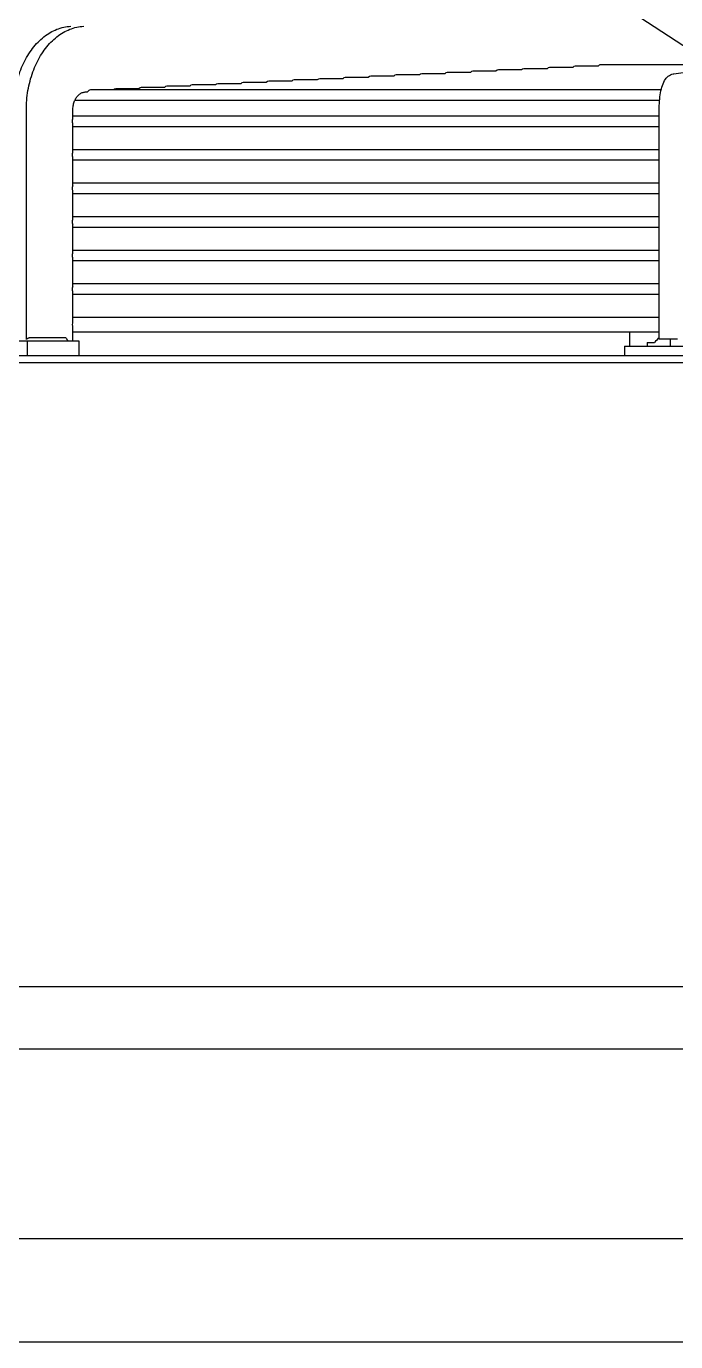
# Model space of a CAD drawing. Header units: millimetres. Extents: x 17046 to 32328, y 18593 to 29476.
# Drawn here: x 17486.25 to 17493.24, y 18973.5 to 18987.69 of the extents above; entities that cross this region are included whole.
import ezdxf

# ---------------------------------------------------------------- set-up
doc = ezdxf.new("R2010")
doc.units = ezdxf.units.MM
doc.header["$LTSCALE"] = 5
doc.layers.add('UNIT', color=6, linetype='Continuous')
doc.styles.add('SUBMITTAL', font='romans.shx', dxfattribs={"width": 0.75})
doc.dimstyles.new('SUBMITTAL', dxfattribs={"dimtxt": 0.09375, "dimasz": 0.09375, "dimexe": 0.03125, "dimexo": 0.0625, "dimgap": 0.0625, "dimtad": 0, "dimdec": 4, "dimzin": 4, "dimdsep": 46, "dimlunit": 4, "dimtxsty": 'SUBMITTAL', "dimcen": 0.09375, "dimclre": 6, "dimadec": 0, "dimazin": 0, "dimtfac": 1, "dimtdec": 0, "dimtofl": 0, "dimtmove": 0, "dimatfit": 3, "dimfxl": 0, "dimfrac": 2, "dimtolj": 1, "dimtzin": 4, "dimarcsym": 0})

msp = doc.modelspace()

# ---------------------------------------------------------------- linework, layer by layer
at = {"layer": 'UNIT'}
for p, q in [((17492.7052, 18987.8889), (17493.6422, 18987.2749)), ((17493.2255, 18987.1783), (17495.2609, 18987.4529)), ((17491.5829, 18987.2196), (17491.3332, 18987.2196)), ((17491.8586, 18987.2331), (17491.6086, 18987.2331)), ((17492.1343, 18987.2466), (17491.8843, 18987.2466)), ((17492.4092, 18987.2601), (17492.16, 18987.2601)), ((17493.9416, 18987.2749), (17492.436, 18987.2749)), ((17488.5577, 18987.0712), (17488.3087, 18987.0712)), ((17488.8324, 18987.0847), (17488.5833, 18987.0847)), ((17489.1071, 18987.0982), (17488.858, 18987.0982)), ((17489.3819, 18987.1117), (17489.1328, 18987.1117)), ((17489.6568, 18987.1252), (17489.4076, 18987.1252)), ((17489.9317, 18987.1387), (17489.6824, 18987.1387)), ((17490.2067, 18987.1522), (17489.9574, 18987.1522)), ((17490.4817, 18987.1657), (17490.2323, 18987.1657)), ((17490.7569, 18987.1792), (17490.5074, 18987.1792)), ((17491.0321, 18987.1926), (17490.7826, 18987.1926)), ((17491.3075, 18987.2061), (17491.0578, 18987.2061)), ((17486.8814, 18986.9824), (17486.9058, 18986.9836)), ((17493.0882, 18987.0037), (17486.9359, 18987.0037)), ((17487.4593, 18987.0172), (17487.2104, 18987.0172)), ((17487.7339, 18987.0307), (17487.4849, 18987.0307)), ((17488.0084, 18987.0442), (17487.7595, 18987.0442)), ((17488.283, 18987.0577), (17488.034, 18987.0577)), ((17486.2458, 18984.3128), (17486.2458, 18986.7856)), ((17486.7469, 18986.6965), (17486.7469, 18986.7856)), ((17486.7696, 18986.8935), (17493.0713, 18986.8935)), ((17493.0664, 18984.3163), (17493.0664, 18986.7856)), ((17493.0664, 18986.7218), (17486.7469, 18986.7218)), ((17486.7469, 18986.3343), (17486.7469, 18986.6368)), ((17486.7469, 18986.6115), (17493.0664, 18986.6115)), ((17493.0664, 18986.3596), (17486.7469, 18986.3596)), ((17486.7469, 18985.9721), (17486.7469, 18986.2746)), ((17486.7469, 18986.2493), (17493.0664, 18986.2493)), ((17493.0664, 18985.9974), (17486.7469, 18985.9974)), ((17486.7469, 18985.6099), (17486.7469, 18985.9124)), ((17486.7469, 18985.8871), (17493.0664, 18985.8871)), ((17493.0664, 18985.6352), (17486.7469, 18985.6352)), ((17486.7469, 18985.2476), (17486.7469, 18985.5502)), ((17486.7469, 18985.5249), (17493.0664, 18985.5249)), ((17493.0664, 18985.2729), (17486.7469, 18985.2729)), ((17486.7469, 18984.8854), (17486.7469, 18985.188)), ((17486.7469, 18985.1627), (17493.0664, 18985.1627)), ((17493.0664, 18984.9107), (17486.7469, 18984.9107)), ((17486.7469, 18984.5074), (17486.7469, 18984.8258)), ((17486.7469, 18984.8005), (17493.0664, 18984.8005)), ((17493.0664, 18984.5485), (17486.7469, 18984.5485)), ((17486.7469, 18984.2966), (17486.7469, 18984.4362)), ((17486.7469, 18984.395), (17493.0664, 18984.395)), ((17492.7499, 18984.2395), (17492.7499, 18984.395)), ((17484.584, 18984.2966), (17486.8111, 18984.2966)), ((17486.2543, 18984.2966), (17486.2543, 18984.1391)), ((17486.6719, 18984.3294), (17486.2875, 18984.3294)), ((17486.8111, 18984.2966), (17486.8111, 18984.1391)), ((17492.6943, 18984.2395), (17501.9462, 18984.2395)), ((17492.6943, 18984.2395), (17492.6943, 18984.1391)), ((17492.9379, 18984.2789), (17493.0167, 18984.2789)), ((17492.9379, 18984.2789), (17492.9379, 18984.2395)), ((17493.2633, 18984.3163), (17493.0664, 18984.3163)), ((17493.1892, 18984.2395), (17493.1892, 18984.3163)), ((17480.4502, 18984.1391), (17514.1903, 18984.1391)), ((17514.1903, 18984.0604), (17480.4502, 18984.0604)), ((17515.273, 18977.3281), (17479.3675, 18977.3281)), ((17331.9452, 18976.6588), (17615.4393, 18976.6588)), ((17615.4393, 18974.6092), (17331.9452, 18974.6092)), ((17336.1952, 18973.4997), (17611.1893, 18973.4997))]:
    msp.add_line(p, q, dxfattribs=at)
msp.add_arc((17493.2037, 18984.1437), 0.2307, 126.49726, 144.15266, dxfattribs=at)
for centre, major_axis, ratio, start_param, end_param in [((17491.3332, 18987.1645), (0, -0.0551), 0.7109269, 3.1415422, 3.8564474), ((17491.6086, 18987.178), (0, -0.0551), 0.7112612, 3.1415352, 3.8564398), ((17491.8843, 18987.1915), (0, -0.0551), 0.7116416, 3.1415269, 3.8564308), ((17492.16, 18987.205), (0, -0.0551), 0.712077, 3.141517, 3.8564199), ((17492.436, 18987.2198), (0, -0.0551), 0.71258, 3.1415074, 3.8909101), ((17488.3087, 18987.0161), (0, -0.0551), 0.7089205, 3.1415765, 3.8564847), ((17488.5833, 18987.0296), (0, -0.0551), 0.7090275, 3.141575, 3.8564831), ((17488.858, 18987.0431), (0, -0.0551), 0.7091442, 3.1415734, 3.8564813), ((17489.1328, 18987.0566), (0, -0.0551), 0.7092719, 3.1415715, 3.8564792), ((17489.4076, 18987.07), (0, -0.0551), 0.7094121, 3.1415694, 3.8564769), ((17489.6824, 18987.0835), (0, -0.0551), 0.7095663, 3.1415669, 3.8564743), ((17489.9574, 18987.097), (0, -0.0551), 0.7097366, 3.1415642, 3.8564713), ((17490.2323, 18987.1105), (0, -0.0551), 0.7099252, 3.141561, 3.8564678), ((17490.5074, 18987.124), (0, -0.0551), 0.7101349, 3.1415573, 3.8564638), ((17490.7826, 18987.1375), (0, -0.0551), 0.710369, 3.141553, 3.8564592), ((17491.0578, 18987.151), (0, -0.0551), 0.7106314, 3.1415481, 3.8564538), ((17486.9359, 18986.9486), (0, -0.0551), 0.7084995, 3.1415818, 4.0233013), ((17487.2104, 18986.9621), (0, -0.0551), 0.708571, 3.141581, 3.8564896), ((17487.4849, 18986.9756), (0, -0.0551), 0.7086482, 3.14158, 3.8564885), ((17487.7595, 18986.9891), (0, -0.0551), 0.7087318, 3.141579, 3.8564874), ((17488.034, 18987.0026), (0, -0.0551), 0.7088222, 3.1415778, 3.8564861), ((17487.6679, 18985.7052), (0, -1.969), 0.7071068, 5.4860047, 5.5095695)]:
    msp.add_ellipse(centre, major_axis=major_axis, ratio=ratio, start_param=start_param, end_param=end_param, dxfattribs=at)
for points, knots in [([(17486.1066, 18986.7856), (17486.1066, 18986.8212), (17486.1081, 18986.8571), (17486.1111, 18986.8925), (17486.114, 18986.9279), (17486.1185, 18986.9629), (17486.1244, 18986.9976), (17486.1303, 18987.0322), (17486.1377, 18987.0666), (17486.1464, 18987.1001), (17486.1552, 18987.1335), (17486.1653, 18987.166), (17486.1768, 18987.1978), (17486.1883, 18987.2295), (17486.2012, 18987.2605), (17486.2152, 18987.2901), (17486.2292, 18987.3198), (17486.2444, 18987.348), (17486.2609, 18987.3751), (17486.2773, 18987.4022), (17486.295, 18987.428), (17486.3135, 18987.4522), (17486.3321, 18987.4763), (17486.3515, 18987.4988), (17486.372, 18987.5196), (17486.3924, 18987.5405), (17486.4139, 18987.5598), (17486.4359, 18987.5771), (17486.4579, 18987.5944), (17486.4806, 18987.6098), (17486.5039, 18987.6234), (17486.5273, 18987.6369), (17486.5513, 18987.6485), (17486.5756, 18987.6581), (17486.5999, 18987.6676), (17486.6244, 18987.6751), (17486.6493, 18987.6805), (17486.6743, 18987.686), (17486.6996, 18987.6894), (17486.7247, 18987.6906)], [0, 0, 0, 0, 0.076921, 0.076921, 0.076921, 0.1538421, 0.1538421, 0.1538421, 0.2307631, 0.2307631, 0.2307631, 0.3076842, 0.3076842, 0.3076842, 0.3846052, 0.3846052, 0.3846052, 0.4615263, 0.4615263, 0.4615263, 0.5384473, 0.5384473, 0.5384473, 0.6153684, 0.6153684, 0.6153684, 0.6922894, 0.6922894, 0.6922894, 0.7692105, 0.7692105, 0.7692105, 0.8461315, 0.8461315, 0.8461315, 0.9230526, 0.9230526, 0.9230526, 1, 1, 1, 1]), ([(17486.2458, 18986.7856), (17486.2458, 18986.8212), (17486.2473, 18986.8571), (17486.2502, 18986.8925), (17486.2532, 18986.9279), (17486.2576, 18986.9629), (17486.2636, 18986.9976), (17486.2695, 18987.0322), (17486.2769, 18987.0666), (17486.2856, 18987.1001), (17486.2944, 18987.1335), (17486.3045, 18987.166), (17486.316, 18987.1978), (17486.3275, 18987.2295), (17486.3403, 18987.2605), (17486.3544, 18987.2901), (17486.3684, 18987.3198), (17486.3836, 18987.348), (17486.4001, 18987.3751), (17486.4165, 18987.4022), (17486.4342, 18987.428), (17486.4527, 18987.4522), (17486.4713, 18987.4763), (17486.4907, 18987.4988), (17486.5112, 18987.5196), (17486.5316, 18987.5405), (17486.5531, 18987.5598), (17486.5751, 18987.5771), (17486.5971, 18987.5944), (17486.6198, 18987.6098), (17486.6431, 18987.6234), (17486.6665, 18987.6369), (17486.6905, 18987.6485), (17486.7148, 18987.6581), (17486.7391, 18987.6676), (17486.7636, 18987.6751), (17486.7885, 18987.6805), (17486.8135, 18987.686), (17486.8388, 18987.6894), (17486.8639, 18987.6906)], [0, 0, 0, 0, 0.076921, 0.076921, 0.076921, 0.1538421, 0.1538421, 0.1538421, 0.2307631, 0.2307631, 0.2307631, 0.3076842, 0.3076842, 0.3076842, 0.3846052, 0.3846052, 0.3846052, 0.4615263, 0.4615263, 0.4615263, 0.5384473, 0.5384473, 0.5384473, 0.6153684, 0.6153684, 0.6153684, 0.6922894, 0.6922894, 0.6922894, 0.7692105, 0.7692105, 0.7692105, 0.8461315, 0.8461315, 0.8461315, 0.9230526, 0.9230526, 0.9230526, 1, 1, 1, 1]), ([(17493.0664, 18986.7856), (17493.0664, 18986.8185), (17493.0678, 18986.8513), (17493.073, 18986.9146), (17493.0768, 18986.9451), (17493.0872, 18987.0019), (17493.0936, 18987.0283), (17493.1102, 18987.0769), (17493.1197, 18987.0993), (17493.1435, 18987.132), (17493.1526, 18987.1425), (17493.1787, 18987.1629), (17493.1969, 18987.173), (17493.2211, 18987.1776), (17493.2233, 18987.178), (17493.2255, 18987.1783)], [1.5707963, 1.5707963, 1.5707963, 1.5707963, 1.8779743, 1.8779743, 2.1851522, 2.1851522, 2.4923302, 2.4923302, 2.7995081, 2.7995081, 2.9409737, 2.9409737, 3.0918576, 3.0918576, 3.1066861, 3.1066861, 3.1066861, 3.1066861]), ([(17486.7469, 18986.7856), (17486.7469, 18986.7934), (17486.7472, 18986.8011), (17486.7478, 18986.8088), (17486.7485, 18986.8165), (17486.7495, 18986.8242), (17486.7507, 18986.8317), (17486.752, 18986.8392), (17486.7536, 18986.8466), (17486.7555, 18986.8539), (17486.7574, 18986.8612), (17486.7596, 18986.8683), (17486.7621, 18986.8752), (17486.7646, 18986.8821), (17486.7674, 18986.8888), (17486.7705, 18986.8952), (17486.7735, 18986.9016), (17486.7768, 18986.9078), (17486.7804, 18986.9137), (17486.784, 18986.9196), (17486.7878, 18986.9252), (17486.7918, 18986.9304), (17486.7959, 18986.9357), (17486.8001, 18986.9406), (17486.8046, 18986.9452), (17486.809, 18986.9497), (17486.8137, 18986.9539), (17486.8185, 18986.9576), (17486.8233, 18986.9614), (17486.8282, 18986.9648), (17486.8333, 18986.9677), (17486.8384, 18986.9707), (17486.8436, 18986.9732), (17486.8489, 18986.9753), (17486.8542, 18986.9773), (17486.8596, 18986.979), (17486.865, 18986.9802), (17486.8704, 18986.9814), (17486.8759, 18986.9821), (17486.8814, 18986.9824)], [0, 0, 0, 0, 0.076921, 0.076921, 0.076921, 0.153842, 0.153842, 0.153842, 0.230763, 0.230763, 0.230763, 0.307684, 0.307684, 0.307684, 0.384605, 0.384605, 0.384605, 0.461526, 0.461526, 0.461526, 0.538447, 0.538447, 0.538447, 0.615368, 0.615368, 0.615368, 0.692289, 0.692289, 0.692289, 0.7692101, 0.7692101, 0.7692101, 0.8461311, 0.8461311, 0.8461311, 0.9230521, 0.9230521, 0.9230521, 1, 1, 1, 1]), ([(17486.7469, 18986.6965), (17486.7456, 18986.6936), (17486.7445, 18986.6906), (17486.7418, 18986.6814), (17486.7407, 18986.6734), (17486.7407, 18986.6666)], [0.754611842, 0.754611842, 0.754611842, 0.754611842, 0.778331745, 0.778331745, 0.830133896, 0.830133896, 0.830133896, 0.830133896]), ([(17486.7407, 18986.6666), (17486.7407, 18986.6599), (17486.7418, 18986.6519), (17486.7445, 18986.6427), (17486.7456, 18986.6397), (17486.7469, 18986.6368)], [0, 0, 0, 0, 0.051802151, 0.051802151, 0.075522054, 0.075522054, 0.075522054, 0.075522054]), ([(17486.7469, 18986.3343), (17486.7456, 18986.3314), (17486.7445, 18986.3284), (17486.7418, 18986.3192), (17486.7407, 18986.3112), (17486.7407, 18986.3044)], [0.754611842, 0.754611842, 0.754611842, 0.754611842, 0.778331745, 0.778331745, 0.830133896, 0.830133896, 0.830133896, 0.830133896]), ([(17486.7407, 18986.3044), (17486.7407, 18986.2976), (17486.7418, 18986.2896), (17486.7445, 18986.2805), (17486.7456, 18986.2775), (17486.7469, 18986.2746)], [0, 0, 0, 0, 0.051802151, 0.051802151, 0.075522054, 0.075522054, 0.075522054, 0.075522054]), ([(17486.7469, 18985.9721), (17486.7456, 18985.9692), (17486.7445, 18985.9662), (17486.7418, 18985.957), (17486.7407, 18985.949), (17486.7407, 18985.9422)], [-0.075522054, -0.075522054, -0.075522054, -0.075522054, -0.051802151, -0.051802151, 0, 0, 0, 0]), ([(17486.7407, 18985.9422), (17486.7407, 18985.9354), (17486.7418, 18985.9274), (17486.7445, 18985.9183), (17486.7456, 18985.9153), (17486.7469, 18985.9124)], [-0.830133896, -0.830133896, -0.830133896, -0.830133896, -0.778331745, -0.778331745, -0.754611842, -0.754611842, -0.754611842, -0.754611842]), ([(17486.7469, 18985.6099), (17486.7456, 18985.607), (17486.7445, 18985.604), (17486.7418, 18985.5948), (17486.7407, 18985.5868), (17486.7407, 18985.58)], [-0.075522054, -0.075522054, -0.075522054, -0.075522054, -0.051802151, -0.051802151, 0, 0, 0, 0]), ([(17486.7407, 18985.58), (17486.7407, 18985.5732), (17486.7418, 18985.5652), (17486.7445, 18985.5561), (17486.7456, 18985.5531), (17486.7469, 18985.5502)], [-0.830133897, -0.830133897, -0.830133897, -0.830133897, -0.778331746, -0.778331746, -0.754611843, -0.754611843, -0.754611843, -0.754611843]), ([(17486.7469, 18985.2476), (17486.7456, 18985.2448), (17486.7445, 18985.2418), (17486.7418, 18985.2326), (17486.7407, 18985.2246), (17486.7407, 18985.2178)], [-0.075522054, -0.075522054, -0.075522054, -0.075522054, -0.051802151, -0.051802151, 0, 0, 0, 0]), ([(17486.7407, 18985.2178), (17486.7407, 18985.211), (17486.7418, 18985.203), (17486.7445, 18985.1939), (17486.7456, 18985.1909), (17486.7469, 18985.188)], [-0.830133897, -0.830133897, -0.830133897, -0.830133897, -0.77830675, -0.77830675, -0.754610412, -0.754610412, -0.754610412, -0.754610412]), ([(17486.7469, 18984.8854), (17486.7456, 18984.8826), (17486.7445, 18984.8796), (17486.7418, 18984.8704), (17486.7407, 18984.8624), (17486.7407, 18984.8556)], [-0.075522054, -0.075522054, -0.075522054, -0.075522054, -0.051802151, -0.051802151, 0, 0, 0, 0]), ([(17486.7407, 18984.8556), (17486.7407, 18984.8488), (17486.7418, 18984.8408), (17486.7445, 18984.8317), (17486.7456, 18984.8287), (17486.7469, 18984.8258)], [0, 0, 0, 0, 0.051802151, 0.051802151, 0.075522054, 0.075522054, 0.075522054, 0.075522054]), ([(17486.7469, 18984.5074), (17486.7461, 18984.5053), (17486.7454, 18984.5032), (17486.7422, 18984.4924), (17486.7407, 18984.4812), (17486.7407, 18984.4718)], [1.067161101, 1.067161101, 1.067161101, 1.067161101, 1.084108004, 1.084108004, 1.156260963, 1.156260963, 1.156260963, 1.156260963]), ([(17486.7407, 18984.4718), (17486.7407, 18984.4623), (17486.7422, 18984.4512), (17486.7454, 18984.4404), (17486.7461, 18984.4382), (17486.7469, 18984.4362)], [-1.156260963, -1.156260963, -1.156260963, -1.156260963, -1.084108004, -1.084108004, -1.067161101, -1.067161101, -1.067161101, -1.067161101]), ([(17486.2875, 18984.3294), (17486.2863, 18984.3294), (17486.2851, 18984.3293), (17486.284, 18984.3292), (17486.2828, 18984.3292), (17486.2816, 18984.329), (17486.2804, 18984.3288), (17486.2792, 18984.3287), (17486.278, 18984.3285), (17486.2768, 18984.3282), (17486.2767, 18984.3282), (17486.2766, 18984.3281), (17486.2765, 18984.3281), (17486.2754, 18984.3279), (17486.2743, 18984.3276), (17486.2732, 18984.3273), (17486.272, 18984.3269), (17486.2707, 18984.3265), (17486.2695, 18984.3261), (17486.2683, 18984.3256), (17486.267, 18984.3251), (17486.2658, 18984.3246), (17486.2655, 18984.3245), (17486.2652, 18984.3243), (17486.2649, 18984.3242), (17486.264, 18984.3238), (17486.263, 18984.3233), (17486.262, 18984.3229), (17486.2608, 18984.3222), (17486.2595, 18984.3216), (17486.2582, 18984.3208), (17486.2569, 18984.3201), (17486.2555, 18984.3193), (17486.2542, 18984.3185), (17486.2535, 18984.3181), (17486.2528, 18984.3176), (17486.2521, 18984.3172), (17486.2514, 18984.3167), (17486.2507, 18984.3163), (17486.2501, 18984.3158), (17486.2487, 18984.3149), (17486.2472, 18984.3139), (17486.2458, 18984.3128)], [0, 0, 0, 0, 0.0909091, 0.0909091, 0.0909091, 0.1818182, 0.1818182, 0.1818182, 0.2727273, 0.2727273, 0.2727273, 0.2797096, 0.2797096, 0.2797096, 0.3636364, 0.3636364, 0.3636364, 0.4545455, 0.4545455, 0.4545455, 0.5454545, 0.5454545, 0.5454545, 0.5668899, 0.5668899, 0.5668899, 0.6363636, 0.6363636, 0.6363636, 0.7272727, 0.7272727, 0.7272727, 0.8181818, 0.8181818, 0.8181818, 0.8653352, 0.8653352, 0.8653352, 0.9090909, 0.9090909, 0.9090909, 1, 1, 1, 1])]:
    msp.add_open_spline(points, degree=3, knots=knots, dxfattribs=at)

# ---------------------------------------------------------------- leaders
msp.add_leader([(17566.9669, 18980.8702), (17555.3922, 18999.1166), (17393.4898, 18999.1166)], dimstyle='SUBMITTAL', override={"dimscale": 36, "dimarcsym": 1}, dxfattribs=at)

doc.saveas('drawing.dxf')
